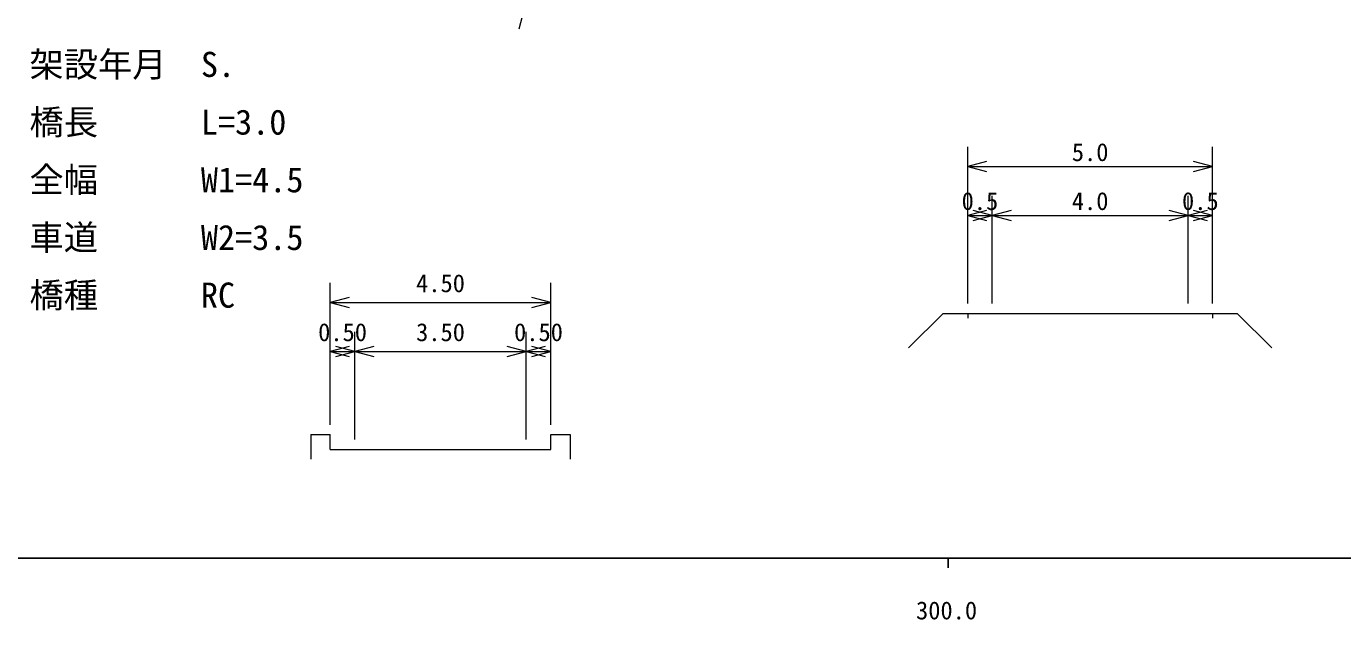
# Model space of a CAD drawing. Units: millimetres, scale not verified, with parts at other scales. Extents: x 40000 to 680000, y 20000 to 380000.
# Drawn here: x 273899 to 408281, y 198715 to 259315 of the extents above; entities that cross this region are included whole.
import ezdxf
from ezdxf.enums import TextEntityAlignment as Align

# ---------------------------------------------------------------- set-up
doc = ezdxf.new("R2010")
doc.units = ezdxf.units.MM
doc.header["$LTSCALE"] = 1000
doc.layers.add('S-STR-HTXT', color=7, linetype='Continuous', lineweight=13)
doc.layers.add('S-TTL-BAND', color=7, linetype='Continuous', lineweight=25)
doc.styles.add('ＭＳ ゴシック', font='')
doc.styles.get('ＭＳ ゴシック').set_extended_font_data('MS Gothic')

msp = doc.modelspace()

# ---------------------------------------------------------------- linework, layer by layer
at = {"layer": 'S-STR-HTXT'}
for p, q in [((333261, 293868), (324172, 259034)), ((370000, 231000), (370000, 247000)), ((395000, 231000), (395000, 247000)), ((371932, 245518), (370000, 245000)), ((370000, 245000), (395000, 245000)), ((370000, 245000), (371932, 244482)), ((395000, 245000), (393068, 245518)), ((393068, 244482), (395000, 245000)), ((372500, 231000), (372500, 242000)), ((392500, 231000), (392500, 242000)), ((371932, 240518), (370000, 240000)), ((370000, 240000), (372500, 240000)), ((370000, 240000), (371932, 239482)), ((372500, 240000), (370568, 240518)), ((370568, 239482), (372500, 240000)), ((374432, 240518), (372500, 240000)), ((372500, 240000), (392500, 240000)), ((372500, 240000), (374432, 239482)), ((392500, 240000), (390568, 240518)), ((390568, 239482), (392500, 240000)), ((394432, 240518), (392500, 240000)), ((392500, 240000), (395000, 240000)), ((392500, 240000), (394432, 239482)), ((395000, 240000), (393068, 240518)), ((393068, 239482), (395000, 240000)), ((304933, 218611), (304933, 233111)), ((327433, 218611), (327433, 233111)), ((306865, 231628), (304933, 231111)), ((327433, 231111), (325501, 231628)), ((304933, 231111), (327433, 231111)), ((304933, 231111), (306865, 230593)), ((325501, 230593), (327433, 231111)), ((367500, 230000), (363964, 226464)), ((367500, 230000), (370000, 230000)), ((370000, 230000), (372500, 230000)), ((370000, 230000), (370000, 229500)), ((372500, 230000), (392500, 230000)), ((392500, 230000), (395000, 230000)), ((395000, 230000), (395000, 229500)), ((395000, 230000), (397500, 230000)), ((397500, 230000), (401036, 226464)), ((307433, 217111), (307433, 228111)), ((324933, 217111), (324933, 228111)), ((306865, 226628), (304933, 226111)), ((304933, 226111), (307433, 226111)), ((304933, 226111), (306865, 225593)), ((307433, 226111), (305501, 226628)), ((305501, 225593), (307433, 226111)), ((309365, 226628), (307433, 226111)), ((307433, 226111), (324933, 226111)), ((307433, 226111), (309365, 225593)), ((324933, 226111), (323001, 226628)), ((323001, 225593), (324933, 226111)), ((326865, 226628), (324933, 226111)), ((324933, 226111), (327433, 226111)), ((324933, 226111), (326865, 225593)), ((327433, 226111), (325501, 226628)), ((325501, 225593), (327433, 226111)), ((302933, 217611), (304933, 217611)), ((302933, 217611), (302933, 215111)), ((304933, 216111), (304933, 217611)), ((327433, 216111), (327433, 217611)), ((327433, 217611), (329433, 217611)), ((329433, 217611), (329433, 215111)), ((304933, 216111), (307433, 216111)), ((307433, 216111), (324933, 216111)), ((324933, 216111), (327433, 216111))]:
    msp.add_line(p, q, dxfattribs=at)
at = {"layer": 'S-TTL-BAND'}
for p, q in [((40000, 205000), (579000, 205000)), ((368000, 205000), (368000, 204000))]:
    msp.add_line(p, q, dxfattribs=at)

# ---------------------------------------------------------------- texts
at = {"layer": 'S-STR-HTXT', "style": 'ＭＳ ゴシック'}
for s, p in [('架設年月\u3000S.', (274219, 253374)), ('橋長\u3000\u3000\u3000L=3.0', (274219, 247483)), ('全幅\u3000\u3000\u3000W1=4.5', (274219, 241592)), ('車道\u3000\u3000\u3000W2=3.5', (274219, 235701)), ('橋種\u3000\u3000\u3000RC', (274219, 229810))]:
    msp.add_text(s, height=2566, dxfattribs=at).set_placement(p, align=Align.BOTTOM_LEFT)
for s, p in [('5.0', (382500, 245000)), ('0.5', (371250, 240000)), ('4.0', (382500, 240000)), ('0.5', (393750, 240000)), ('4.50', (316183, 231611)), ('0.50', (306183, 226611)), ('3.50', (316183, 226611)), ('0.50', (326183, 226611))]:
    msp.add_text(s, height=1833, dxfattribs=at).set_placement(p, align=Align.BOTTOM_CENTER)
at = {"layer": 'S-TTL-BAND', "style": 'ＭＳ ゴシック'}
msp.add_text('300.0', height=1833, dxfattribs=at).set_placement((367844, 198195), align=Align.BOTTOM_CENTER)

doc.saveas('drawing.dxf')
